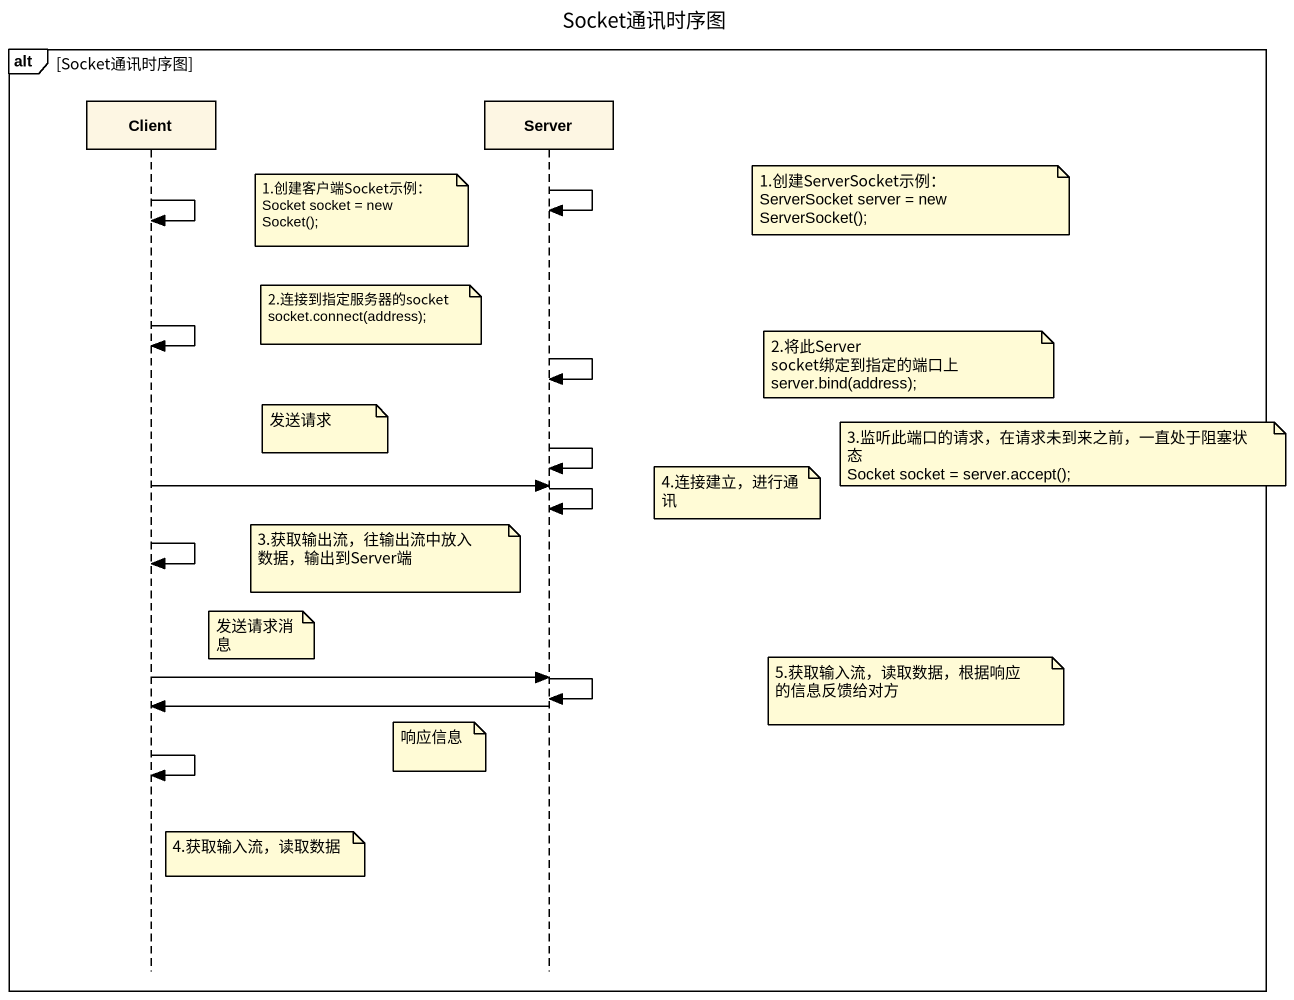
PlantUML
@startuml
title Socket通讯时序图
hide footbox
participant Client
participant Server

alt Socket通讯时序图
  Server -> Server
  note right of Server
    1.创建ServerSocket示例：
    ServerSocket server = new ServerSocket();
  end note
  Client -> Client
  note left of Server
    1.创建客户端Socket示例：
    Socket socket = new Socket();
  end note
  note left of Server
    2.连接到指定服务器的socket
    socket.connect(address);
  end note
  Client -> Client
  Server -> Server
  note right of Server
    2.将此Server socket绑定到指定的端口上
    server.bind(address);
  end note
  note right of Client : 发送请求
  Server -> Server
  note right of Server
    3.监听此端口的请求，在请求未到来之前，一直处于阻塞状态
    Socket socket = server.accept();
  end note
  Client -> Server
  Server -> Server
  note right of Server : 4.连接建立，进行通讯
  Client -> Client
  note left of Server
    3.获取输出流，往输出流中放入
    数据，输出到Server端
  end note
  note right of Client : 发送请求消息
  Client -> Server
  Server -> Server
  note right of Server
    5.获取输入流，读取数据，根据响应
    的信息反馈给对方
  end note
  Server -> Client
  note left of Server : 响应信息
  Client -> Client
  note right of Client : 4.获取输入流，读取数据
end
@enduml
